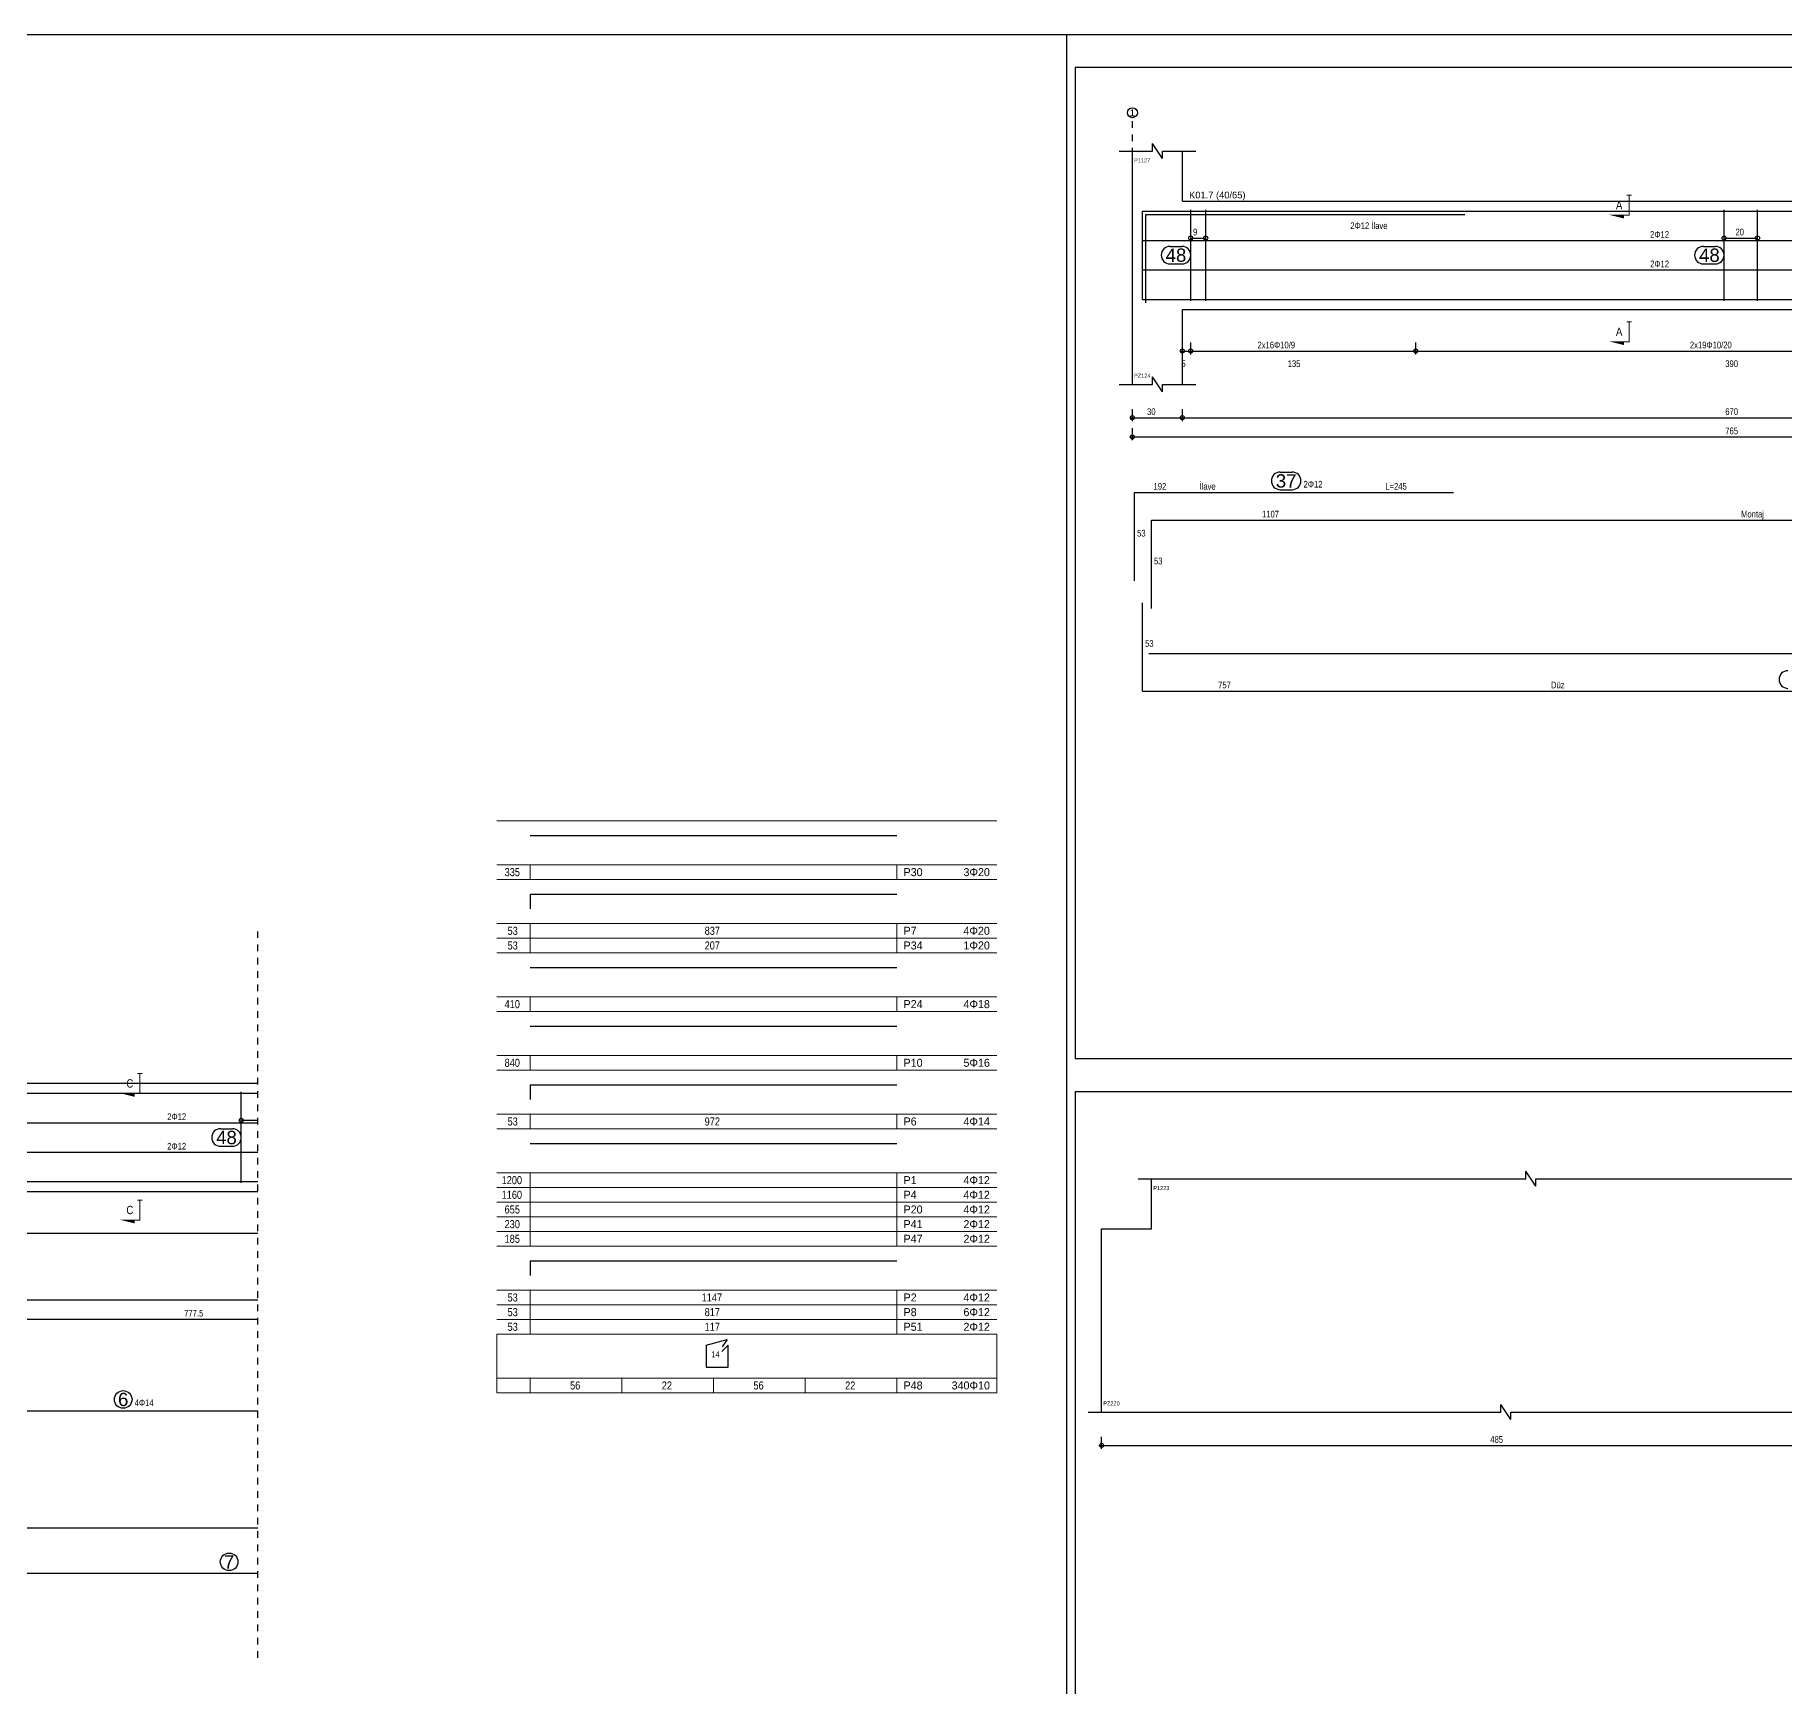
# Model space of a CAD drawing. Header units: metres. Extents: x 419734 to 420376, y 4564732 to 4565123.
# Drawn here: x 420147.01 to 420173.24, y 4564824.81 to 4564849.58 of the extents above; entities that cross this region are included whole.
import ezdxf
from ezdxf.enums import TextEntityAlignment as Align

# ---------------------------------------------------------------- set-up
doc = ezdxf.new("R2010")
doc.units = ezdxf.units.M
doc.linetypes.add('NASCOSTA', pattern=[0.375, 0.25, -0.125])
doc.linetypes.add('TRATTO-PUNTO', pattern=[1, 0.5, -0.25, 0, -0.25])
for name, color, linetype in [('Standart', 7, 'Continuous'), ('SW_ASSI', 7, 'TRATTO-PUNTO'), ('SW_DIM', 33, 'Continuous'), ('SW_MAGRONE', 2, 'Continuous'), ('SW_QUOTE', 1, 'Continuous'), ('SW_REINFORCEMENT', 7, 'Continuous'), ('SW_TESTI', 2, 'Continuous'), ('SW_TRATT_GRIGIO', 252, 'NASCOSTA'), ('SW_TXT_TESTI', 1, 'Continuous')]:
    doc.layers.add(name, color=color, linetype=linetype)
doc.styles.add('arial_1_18', font='arial.ttf', dxfattribs={"height": 0.2})
doc.styles.add('SWS', font='ARIALN.TTF')
doc.styles.add('symbol_1_18', font='symbol.ttf', dxfattribs={"height": 0.2})

# ---------------------------------------------------------------- blocks, each defined once
blk = doc.blocks.new('*U1603')
at = {"layer": 'SW_QUOTE', "const_width": 0.0003}
blk.add_lwpolyline([(0, 0), (0, -0.006), (-0.00159, -0.006)], dxfattribs=at)
at = {"layer": 'SW_QUOTE', "const_width": 0.0003, "flags": 128}
blk.add_lwpolyline([(0.00075, 0), (-0.00075, 0)], dxfattribs=at)
at = {"layer": 'SW_QUOTE'}
blk.add_solid([(-0.00159, -0.00585), (-0.00159, -0.00701), (-0.00624, -0.00585)], dxfattribs=at)
at = {"layer": 'SW_TESTI', "style": 'SWS'}
for tag, p in [('RIF_DOC', (0.0025, -0.003)), ('RIF_DOC_SEC', (0.0055, -0.003))]:
    blk.add_attdef(tag, text='', height=0.002, rotation=90, dxfattribs=at).set_placement(p, align=Align.MIDDLE)
at = {"layer": 'SW_TESTI', "color": 3, "style": 'SWS'}
blk.add_attdef('SEZ', text='', height=0.0025, dxfattribs=at).set_placement((-0.003, -0.003), align=Align.MIDDLE)

msp = doc.modelspace()

# ---------------------------------------------------------------- linework, layer by layer
at = {"color": 0, "linetype": 'Continuous'}
msp.add_circle((420163.46769, 4564848.41331), 0.075, dxfattribs=at)
at = {"layer": 'Standart', "color": 2}
for points in [[(420281.38267, 4564849.57907), (419805.78267, 4564849.57907), (419805.78267, 4564807.5324), (420281.38267, 4564807.5324)], [(420162.48267, 4564807.5324), (420162.48267, 4564849.57907)]]:
    msp.add_lwpolyline(points, dxfattribs=at)
for points in [[(420162.60767, 4564849.09263), (420162.60767, 4564834.22765), (420197.71378, 4564834.22765), (420197.71378, 4564849.09263)], [(420197.71378, 4564820.67724), (420197.71378, 4564833.72765), (420162.60767, 4564833.72765), (420162.60767, 4564820.67724)]]:
    msp.add_lwpolyline(points, close=True, dxfattribs=at)
at = {"layer": 'Standart', "color": 1, "linetype": 'Continuous', "lineweight": 5}
for points in [[(420153.93564, 4564837.79158), (420161.43564, 4564837.79158)], [(420153.93564, 4564837.13158), (420161.43564, 4564837.13158)], [(420153.93564, 4564836.91158), (420161.43564, 4564836.91158)], [(420154.43564, 4564837.13158), (420154.43564, 4564836.91158)], [(420159.93564, 4564837.13158), (420159.93564, 4564836.91158)], [(420153.93564, 4564836.25158), (420161.43564, 4564836.25158)], [(420154.43564, 4564836.25158), (420154.43564, 4564835.81158)], [(420159.93564, 4564836.25158), (420159.93564, 4564835.81158)], [(420153.93564, 4564836.03158), (420161.43564, 4564836.03158)], [(420153.93564, 4564835.81158), (420161.43564, 4564835.81158)], [(420153.93564, 4564835.15158), (420161.43564, 4564835.15158)], [(420154.43564, 4564835.15158), (420154.43564, 4564834.93158)], [(420159.93564, 4564835.15158), (420159.93564, 4564834.93158)], [(420153.93564, 4564834.93158), (420161.43564, 4564834.93158)], [(420153.93564, 4564834.27158), (420161.43564, 4564834.27158)], [(420154.43564, 4564834.27158), (420154.43564, 4564834.05158)], [(420159.93564, 4564834.27158), (420159.93564, 4564834.05158)], [(420153.93564, 4564834.05158), (420161.43564, 4564834.05158)], [(420153.93564, 4564833.39158), (420161.43564, 4564833.39158)], [(420154.43564, 4564833.39158), (420154.43564, 4564833.17158)], [(420159.93564, 4564833.39158), (420159.93564, 4564833.17158)], [(420153.93564, 4564833.17158), (420161.43564, 4564833.17158)], [(420153.93564, 4564832.51158), (420161.43564, 4564832.51158)], [(420154.43564, 4564832.51158), (420154.43564, 4564831.41158)], [(420159.93564, 4564832.51158), (420159.93564, 4564831.41158)], [(420153.93564, 4564832.29158), (420161.43564, 4564832.29158)], [(420153.93564, 4564832.07158), (420161.43564, 4564832.07158)], [(420153.93564, 4564831.85158), (420161.43564, 4564831.85158)], [(420153.93564, 4564831.63158), (420161.43564, 4564831.63158)], [(420153.93564, 4564831.41158), (420161.43564, 4564831.41158)], [(420153.93564, 4564830.75158), (420161.43564, 4564830.75158)], [(420154.43564, 4564830.75158), (420154.43564, 4564830.09158)], [(420159.93564, 4564830.75158), (420159.93564, 4564830.09158)], [(420153.93564, 4564830.53158), (420161.43564, 4564830.53158)], [(420153.93564, 4564830.31158), (420161.43564, 4564830.31158)], [(420153.93564, 4564830.09158), (420153.93564, 4564829.21158)], [(420153.93564, 4564830.09158), (420161.43564, 4564830.09158)], [(420161.43564, 4564830.09158), (420161.43564, 4564829.21158)], [(420153.93564, 4564829.43158), (420161.43564, 4564829.43158)], [(420154.43564, 4564829.43158), (420154.43564, 4564829.21158)], [(420155.81064, 4564829.43158), (420155.81064, 4564829.21158)], [(420157.18564, 4564829.43158), (420157.18564, 4564829.21158)], [(420158.56064, 4564829.43158), (420158.56064, 4564829.21158)], [(420159.93564, 4564829.43158), (420159.93564, 4564829.21158)], [(420153.93564, 4564829.21158), (420161.43564, 4564829.21158)]]:
    msp.add_lwpolyline(points, dxfattribs=at)
at = {"layer": 'SW_ASSI', "ltscale": 0.2}
msp.add_lwpolyline([(420163.46769, 4564844.58831), (420163.46769, 4564848.33831)], dxfattribs=at)
at = {"layer": 'SW_DIM', "ltscale": 0.5}
for points in [[(420163.91769, 4564847.72581), (420163.76769, 4564847.95081)], [(420163.76769, 4564847.83831), (420163.76769, 4564847.95081)], [(420163.26769, 4564847.83831), (420163.76769, 4564847.83831)], [(420163.91769, 4564847.83831), (420164.4177, 4564847.83831)], [(420163.91769, 4564847.72581), (420163.91769, 4564847.83831)], [(420164.34269, 4564846.53331), (420164.56769, 4564846.53331)], [(420172.34269, 4564846.53331), (420172.84269, 4564846.53331)], [(420164.17769, 4564844.83831), (420181.00769, 4564844.83831)], [(420164.21769, 4564844.78831), (420164.21769, 4564844.96831)], [(420164.34269, 4564844.78831), (420164.34269, 4564844.96831)], [(420167.71769, 4564844.78831), (420167.71769, 4564844.96831)], [(420163.26769, 4564844.33831), (420163.76769, 4564844.33831)], [(420163.76769, 4564844.33831), (420163.76769, 4564844.45081)], [(420163.91769, 4564844.22581), (420163.76769, 4564844.45081)], [(420163.91769, 4564844.22581), (420163.91769, 4564844.33831)], [(420163.91769, 4564844.33831), (420164.4177, 4564844.33831)], [(420163.46769, 4564843.78831), (420163.46769, 4564843.96831)], [(420164.21769, 4564843.78831), (420164.21769, 4564843.96831)], [(420163.42769, 4564843.83831), (420196.38269, 4564843.83831)], [(420163.42769, 4564843.55031), (420196.38269, 4564843.55031)], [(420163.46769, 4564843.50031), (420163.46769, 4564843.68031)], [(420150.10231, 4564833.29859), (420150.35231, 4564833.29859)], [(420169.51832, 4564832.30894), (420169.36832, 4564832.53394)], [(420169.36832, 4564832.42144), (420169.36832, 4564832.53394)], [(420163.55581, 4564832.42144), (420169.36832, 4564832.42144)], [(420169.51832, 4564832.30894), (420169.51832, 4564832.42144)], [(420169.51832, 4564832.42144), (420175.33082, 4564832.42144)], [(420141.46226, 4564831.60359), (420150.35231, 4564831.60359)], [(420117.31479, 4564830.60359), (420150.35231, 4564830.60359)], [(420117.31479, 4564830.31559), (420150.35231, 4564830.31559)], [(420168.99332, 4564828.92144), (420168.99332, 4564829.03394)], [(420169.14332, 4564828.80894), (420168.99332, 4564829.03394)], [(420162.80581, 4564828.92144), (420168.99332, 4564828.92144)], [(420169.14332, 4564828.80894), (420169.14332, 4564828.92144)], [(420169.14332, 4564828.92144), (420175.33082, 4564828.92144)], [(420163.00581, 4564828.37144), (420163.00581, 4564828.55144)], [(420162.96581, 4564828.42144), (420186.29582, 4564828.42144)]]:
    msp.add_lwpolyline(points, dxfattribs=at)
for centre in [(420164.34269, 4564846.53331), (420164.56769, 4564846.53331), (420172.34269, 4564846.53331), (420172.84269, 4564846.53331), (420164.21769, 4564844.83831), (420164.34269, 4564844.83831), (420167.71769, 4564844.83831), (420163.46769, 4564843.83831), (420164.21769, 4564843.83831), (420163.46769, 4564843.55031), (420150.10231, 4564833.29859), (420163.00581, 4564828.42144)]:
    msp.add_circle(centre, 0.03, dxfattribs=at)
at = {"layer": 'SW_MAGRONE'}
for points in [[(420163.46769, 4564844.33831), (420163.46769, 4564847.83831)], [(420164.2177, 4564847.08831), (420164.2177, 4564847.83831)], [(420164.2177, 4564847.08831), (420195.59269, 4564847.08831)], [(420164.2177, 4564844.33831), (420164.2177, 4564845.46331)], [(420164.2177, 4564845.46331), (420180.96769, 4564845.46331)], [(420141.50226, 4564833.8536), (420150.35231, 4564833.8536)], [(420141.50226, 4564832.22859), (420150.35231, 4564832.22859)], [(420163.75581, 4564831.67145), (420163.75581, 4564832.42144)], [(420163.00581, 4564831.67145), (420163.75581, 4564831.67145)], [(420163.00581, 4564828.92144), (420163.00581, 4564831.67145)]]:
    msp.add_lwpolyline(points, dxfattribs=at)
at = {"layer": 'SW_REINFORCEMENT', "color": 7, "ltscale": 0.05, "flags": 128}
for points in [[(420163.61769, 4564846.93831), (420196.19269, 4564846.93831)], [(420163.61769, 4564845.61331), (420163.61769, 4564846.93831)], [(420163.66769, 4564846.88831), (420168.45519, 4564846.88831)], [(420163.66769, 4564845.56331), (420163.66769, 4564846.88831)], [(420164.34269, 4564845.59331), (420164.34269, 4564846.95831)], [(420164.56769, 4564845.59331), (420164.56769, 4564846.95831)], [(420172.34269, 4564845.59331), (420172.34269, 4564846.95831)], [(420172.84269, 4564845.59331), (420172.84269, 4564846.95831)], [(420163.61769, 4564846.49664), (420196.21769, 4564846.49664)], [(420163.61769, 4564846.05498), (420196.21769, 4564846.05498)], [(420163.61769, 4564845.61331), (420196.19269, 4564845.61331)], [(420163.49769, 4564842.71831), (420168.28519, 4564842.71831)], [(420163.49769, 4564841.39331), (420163.49769, 4564842.71831)], [(420163.75184, 4564842.30145), (420191.41851, 4564842.30145)], [(420163.75184, 4564840.97645), (420163.75184, 4564842.30145)], [(420163.61769, 4564839.73831), (420163.61769, 4564841.06331)], [(420163.71369, 4564840.29998), (420193.71369, 4564840.29998)], [(420163.61769, 4564839.73831), (420182.54269, 4564839.73831)], [(420154.43564, 4564837.57158), (420159.93564, 4564837.57158)], [(420154.43564, 4564836.69158), (420154.43564, 4564836.47158)], [(420154.43564, 4564836.69158), (420159.93564, 4564836.69158)], [(420154.43564, 4564835.59158), (420159.93564, 4564835.59158)], [(420154.43564, 4564834.71158), (420159.93564, 4564834.71158)], [(420154.43564, 4564833.83158), (420154.43564, 4564833.61158)], [(420154.43564, 4564833.83158), (420159.93564, 4564833.83158)], [(420117.31479, 4564833.70359), (420150.35231, 4564833.70359)], [(420150.10231, 4564832.35859), (420150.10231, 4564833.72359)], [(420117.31479, 4564833.26193), (420150.35231, 4564833.26193)], [(420154.43564, 4564832.95158), (420159.93564, 4564832.95158)], [(420117.31479, 4564832.82026), (420150.35231, 4564832.82026)], [(420117.31479, 4564832.37859), (420150.35231, 4564832.37859)], [(420154.43564, 4564831.19158), (420154.43564, 4564830.97158)], [(420154.43564, 4564831.19158), (420159.93564, 4564831.19158)], [(420157.07564, 4564829.92658), (420157.38914, 4564830.00908)], [(420157.07564, 4564829.92658), (420157.07564, 4564829.59658)], [(420157.40564, 4564829.92658), (420157.3123, 4564829.83324)], [(420157.38914, 4564830.00908), (420157.31343, 4564829.90095)], [(420157.40564, 4564829.59658), (420157.40564, 4564829.92658)], [(420157.07564, 4564829.59658), (420157.40564, 4564829.59658)], [(420135.62262, 4564828.93965), (420150.35231, 4564828.93965)], [(420130.82455, 4564827.18526), (420150.35231, 4564827.18526)], [(420139.00226, 4564826.50359), (420150.35231, 4564826.50359)]]:
    msp.add_lwpolyline(points, dxfattribs=at)
at = {"layer": 'SW_TRATT_GRIGIO', "ltscale": 0.2}
msp.add_lwpolyline([(420150.35231, 4564825.23359), (420150.35231, 4564836.20359)], dxfattribs=at)
at = {"layer": 'SW_TXT_TESTI', "flags": 128}
for points in [[(420164.03193, 4564846.40781), (420164.21069, 4564846.40781)], [(420172.03193, 4564846.40781), (420172.21069, 4564846.40781)], [(420164.03193, 4564846.14381), (420164.21069, 4564846.14381)], [(420172.03193, 4564846.14381), (420172.21069, 4564846.14381)], [(420165.68441, 4564843.02231), (420165.86317, 4564843.02231)], [(420165.68441, 4564842.75831), (420165.86317, 4564842.75831)]]:
    msp.add_lwpolyline(points, dxfattribs=at)
at = {"layer": 'SW_TXT_TESTI'}
for points in [[(420149.79154, 4564833.17309), (420149.97031, 4564833.17309)], [(420149.79154, 4564832.90909), (420149.97031, 4564832.90909)]]:
    msp.add_lwpolyline(points, dxfattribs=at)
for centre in [(420148.33213, 4564829.11165), (420149.92056, 4564826.67559)]:
    msp.add_circle(centre, 0.132, dxfattribs=at)
for centre, start, end in [((420164.03193, 4564846.27581), 90, 270), ((420164.21069, 4564846.27581), 270, 90), ((420172.03193, 4564846.27581), 90, 270), ((420172.21069, 4564846.27581), 270, 90), ((420165.68441, 4564842.89031), 90, 270), ((420165.86317, 4564842.89031), 270, 90), ((420173.29728, 4564839.91031), 90, 270), ((420149.79154, 4564833.04109), 90, 270), ((420149.97031, 4564833.04109), 270, 90)]:
    msp.add_arc(centre, 0.132, start, end, dxfattribs=at)

# ---------------------------------------------------------------- block references
ref = msp.add_blockref('*U1603', (420170.91769, 4564847.17708), dxfattribs=dict(xscale=50, yscale=50, zscale=50))
ref.add_attrib('SEZ', 'A', dxfattribs={"layer": 'SW_TESTI', "color": 3, "height": 0.125, "style": 'SWS'}).set_placement((420170.76769, 4564847.02708), align=Align.MIDDLE)
ref = msp.add_blockref('*U1603', (420170.91769, 4564845.27809), dxfattribs=dict(xscale=50, yscale=50, zscale=50))
ref.add_attrib('SEZ', 'A', dxfattribs={"layer": 'SW_TESTI', "color": 3, "height": 0.125, "style": 'SWS'}).set_placement((420170.76769, 4564845.12809), align=Align.MIDDLE)
ref = msp.add_blockref('*U1603', (420148.5823, 4564834.00236), dxfattribs=dict(xscale=50, yscale=50, zscale=50))
ref.add_attrib('SEZ', 'C', dxfattribs={"layer": 'SW_TESTI', "color": 3, "height": 0.125, "style": 'SWS'}).set_placement((420148.4323, 4564833.85236), align=Align.MIDDLE)
ref = msp.add_blockref('*U1603', (420148.5823, 4564832.10337), dxfattribs=dict(xscale=50, yscale=50, zscale=50))
ref.add_attrib('SEZ', 'C', dxfattribs={"layer": 'SW_TESTI', "color": 3, "height": 0.125, "style": 'SWS'}).set_placement((420148.4323, 4564831.95337), align=Align.MIDDLE)

# ---------------------------------------------------------------- texts
at = {"color": 0, "linetype": 'Continuous', "style": 'arial_1_18'}
msp.add_text('1', height=0.10125, dxfattribs=at).set_placement((420163.42836, 4564848.36099))
at = {"layer": 'Standart', "color": 3, "linetype": 'Continuous', "lineweight": 5, "style": 'arial_1_18'}
for s, p in [('48', (420163.96593, 4564846.17581)), ('48', (420171.96593, 4564846.17581)), ('37', (420165.61841, 4564842.79031)), ('48', (420149.72554, 4564832.94109)), ('6', (420148.25444, 4564829.01165)), ('7', (420149.84287, 4564826.57559))]:
    msp.add_text(s, height=0.2, dxfattribs=at).set_placement(p)
at = {"layer": 'SW_DIM', "ltscale": 0.5}
for s, height, style, p in [('P1127', 0.06, 'arial_1_18', (420163.49269, 4564847.66831)), ('K01.7 (40/65)', 0.1, 'arial_1_18', (420164.31769, 4564847.12831)), ('9', 0.1, 'SWS', (420164.3775, 4564846.57331)), ('20', 0.1, 'SWS', (420172.51247, 4564846.57331)), ('PZ124', 0.06, 'arial_1_18', (420163.49269, 4564844.43831)), ('5', 0.1, 'SWS', (420164.2025, 4564844.59831)), ('135', 0.1, 'SWS', (420165.79712, 4564844.59831)), ('390', 0.1, 'SWS', (420172.35962, 4564844.59831)), ('30', 0.1, 'SWS', (420163.68731, 4564843.87831)), ('670', 0.1, 'SWS', (420172.35962, 4564843.87831)), ('765', 0.1, 'SWS', (420172.35962, 4564843.59031)), ('P1223', 0.06, 'arial_1_18', (420163.78081, 4564832.25144)), ('777.5', 0.1, 'SWS', (420149.24645, 4564830.35559)), ('PZ220', 0.06, 'arial_1_18', (420163.03081, 4564829.02144)), ('485', 0.1, 'SWS', (420168.83524, 4564828.46144))]:
    msp.add_text(s, height=height, dxfattribs=dict(at, style=style)).set_placement(p)
at = {"layer": 'SW_TXT_TESTI', "style": 'SWS'}
for s, p in [('2Φ12 İlave', (420166.73622, 4564846.66831)), ('2Φ12', (420171.23266, 4564846.53664)), ('2Φ12', (420171.23266, 4564846.09498)), ('2x16Φ10/9', (420165.34392, 4564844.87831)), ('2x19Φ10/20', (420171.82873, 4564844.87831)), ('192', (420163.78494, 4564842.75831)), ('İlave', (420164.47441, 4564842.75831)), ('2Φ12', (420166.03507, 4564842.79031)), ('L=245', (420167.2611, 4564842.75831)), ('1107', (420165.41184, 4564842.34145)), ('Montaj', (420172.59649, 4564842.34145)), ('53', (420163.53769, 4564842.05581)), ('53', (420163.79184, 4564841.63895)), ('53', (420163.65769, 4564840.40081)), ('757', (420164.75319, 4564839.77831)), ('Düz', (420169.74472, 4564839.77831)), ('2Φ12', (420148.99228, 4564833.30193)), ('2Φ12', (420148.99228, 4564832.86026)), ('4Φ14', (420148.50413, 4564829.01165))]:
    msp.add_text(s, height=0.1, dxfattribs=at).set_placement(p)
at = {"layer": 'SW_TXT_TESTI', "linetype": 'Continuous', "lineweight": -3}
for s, height, style, p in [('335', 0.12, 'SWS', (420154.05248, 4564836.96158)), ('R30', 0.12, 'symbol_1_18', (420160.03564, 4564836.96158)), ('3F20', 0.12, 'symbol_1_18', (420160.93412, 4564836.96158)), ('53', 0.12, 'SWS', (420154.09687, 4564836.08158)), ('837', 0.12, 'SWS', (420157.05248, 4564836.08158)), ('R7', 0.12, 'symbol_1_18', (420160.03564, 4564836.08158)), ('4F20', 0.12, 'symbol_1_18', (420160.93412, 4564836.08158)), ('53', 0.12, 'SWS', (420154.09687, 4564835.86158)), ('207', 0.12, 'SWS', (420157.05248, 4564835.86158)), ('R34', 0.12, 'symbol_1_18', (420160.03564, 4564835.86158)), ('1F20', 0.12, 'symbol_1_18', (420160.93412, 4564835.86158)), ('410', 0.12, 'SWS', (420154.05248, 4564834.98158)), ('R24', 0.12, 'symbol_1_18', (420160.03564, 4564834.98158)), ('4F18', 0.12, 'symbol_1_18', (420160.93412, 4564834.98158)), ('840', 0.12, 'SWS', (420154.05248, 4564834.10158)), ('R10', 0.12, 'symbol_1_18', (420160.03564, 4564834.10158)), ('5F16', 0.12, 'symbol_1_18', (420160.93412, 4564834.10158)), ('53', 0.12, 'SWS', (420154.09687, 4564833.22158)), ('972', 0.12, 'SWS', (420157.05248, 4564833.22158)), ('R6', 0.12, 'symbol_1_18', (420160.03564, 4564833.22158)), ('4F14', 0.12, 'symbol_1_18', (420160.93412, 4564833.22158)), ('1200', 0.12, 'SWS', (420154.0081, 4564832.34158)), ('R1', 0.12, 'symbol_1_18', (420160.03564, 4564832.34158)), ('4F12', 0.12, 'symbol_1_18', (420160.93412, 4564832.34158)), ('1160', 0.12, 'SWS', (420154.0081, 4564832.12158)), ('R4', 0.12, 'symbol_1_18', (420160.03564, 4564832.12158)), ('4F12', 0.12, 'symbol_1_18', (420160.93412, 4564832.12158)), ('655', 0.12, 'SWS', (420154.05248, 4564831.90158)), ('R20', 0.12, 'symbol_1_18', (420160.03564, 4564831.90158)), ('4F12', 0.12, 'symbol_1_18', (420160.93412, 4564831.90158)), ('230', 0.12, 'SWS', (420154.05248, 4564831.68158)), ('R41', 0.12, 'symbol_1_18', (420160.03564, 4564831.68158)), ('2F12', 0.12, 'symbol_1_18', (420160.93412, 4564831.68158)), ('185', 0.12, 'SWS', (420154.05248, 4564831.46158)), ('R47', 0.12, 'symbol_1_18', (420160.03564, 4564831.46158)), ('2F12', 0.12, 'symbol_1_18', (420160.93412, 4564831.46158)), ('53', 0.12, 'SWS', (420154.09687, 4564830.58158)), ('1147', 0.12, 'SWS', (420157.0081, 4564830.58158)), ('R2', 0.12, 'symbol_1_18', (420160.03564, 4564830.58158)), ('4F12', 0.12, 'symbol_1_18', (420160.93412, 4564830.58158)), ('53', 0.12, 'SWS', (420154.09687, 4564830.36158)), ('817', 0.12, 'SWS', (420157.05248, 4564830.36158)), ('R8', 0.12, 'symbol_1_18', (420160.03564, 4564830.36158)), ('6F12', 0.12, 'symbol_1_18', (420160.93412, 4564830.36158)), ('53', 0.12, 'SWS', (420154.09687, 4564830.14158)), ('117', 0.12, 'SWS', (420157.05248, 4564830.14158)), ('R51', 0.12, 'symbol_1_18', (420160.03564, 4564830.14158)), ('2F12', 0.12, 'symbol_1_18', (420160.93412, 4564830.14158)), ('14', 0.09, 'SWS', (420157.15239, 4564829.74324)), ('56', 0.12, 'SWS', (420155.03437, 4564829.26158)), ('22', 0.12, 'SWS', (420156.40937, 4564829.26158)), ('56', 0.12, 'SWS', (420157.78437, 4564829.26158)), ('22', 0.12, 'SWS', (420159.15937, 4564829.26158)), ('R48', 0.12, 'symbol_1_18', (420160.03564, 4564829.26158)), ('340F10', 0.12, 'symbol_1_18', (420160.75673, 4564829.26158))]:
    msp.add_text(s, height=height, dxfattribs=dict(at, style=style)).set_placement(p)

doc.saveas('drawing.dxf')
